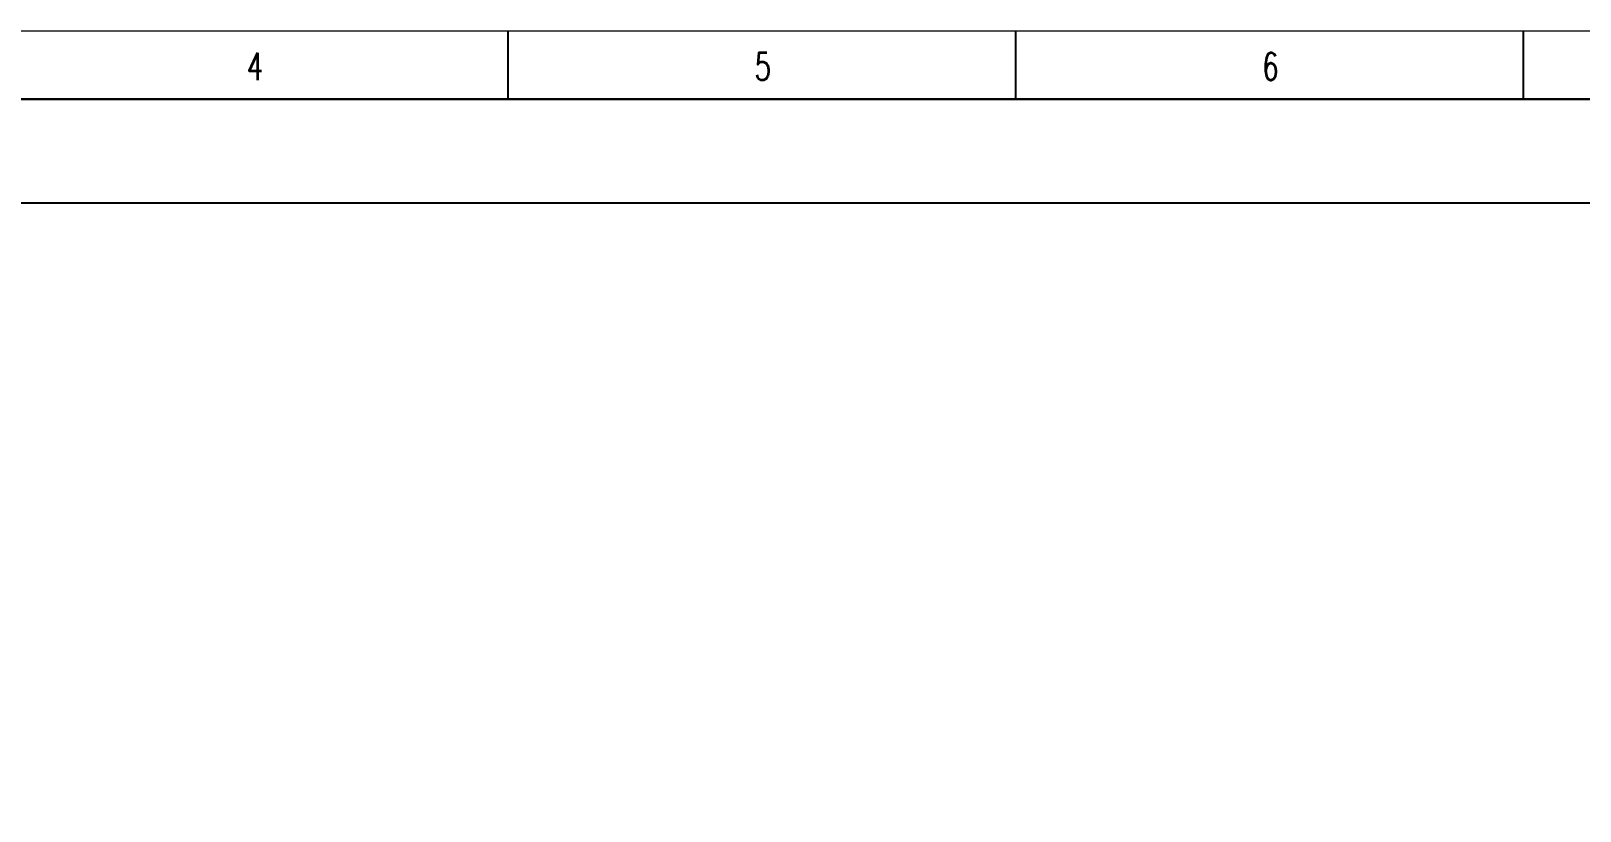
# Model space of a CAD drawing. Header units: inches. Extents: x 19 to 715735, y 34 to 210034.
# Drawn here: x 475557 to 532187, y 181502 to 210034 of the extents above; entities that cross this region are included whole.
import ezdxf

# ---------------------------------------------------------------- set-up
doc = ezdxf.new("R2010")
doc.units = ezdxf.units.IN
doc.header["$MEASUREMENT"] = 0
doc.layers.add('cables', color=7, linetype='Continuous')
doc.styles.add('TEG BORDER', font='txt_qlt.shx', dxfattribs={"width": 0.7, "bigfont": 'hztxt.shx'})

# ---------------------------------------------------------------- blocks, each defined once
blk = doc.blocks.new('TEG BORDER A2')
for p, q in [((148.5, 420), (148.5, 415)), ((185.63, 420), (185.63, 415)), ((222.75, 420), (222.75, 415))]:
    blk.add_line(p, q)
at = {"linetype": 'Continuous'}
blk.add_line((489, 415), (5, 415), dxfattribs=at)
at = {"color": 5, "lineweight": 15}
blk.add_lwpolyline([(0, 420), (594, 420), (594, 0), (0, 0)], close=True, dxfattribs=at)
blk.add_lwpolyline([(5, 415), (589, 415), (589, 5), (5, 5)], close=True)
at = {"char_height": 2, "width": 2, "attachment_point": 1, "style": 'TEG BORDER'}
for s, insert in [('4', (129.42, 418.41)), ('5', (166.55, 418.41)), ('6', (203.67, 418.41))]:
    blk.add_mtext(s, dxfattribs=dict(at, insert=insert))

msp = doc.modelspace()

# ---------------------------------------------------------------- linework, layer by layer
at = {"layer": 'cables'}
msp.add_lwpolyline([(453008, 203748), (637230, 203748), (637230, 6928), (453008, 6928)], close=True, dxfattribs=at)

# ---------------------------------------------------------------- block references
at = {"xscale": 499.999997, "yscale": 499.999997, "zscale": 499.999997}
msp.add_blockref('TEG BORDER A2', (418735, 34), dxfattribs=at)

doc.saveas('drawing.dxf')
